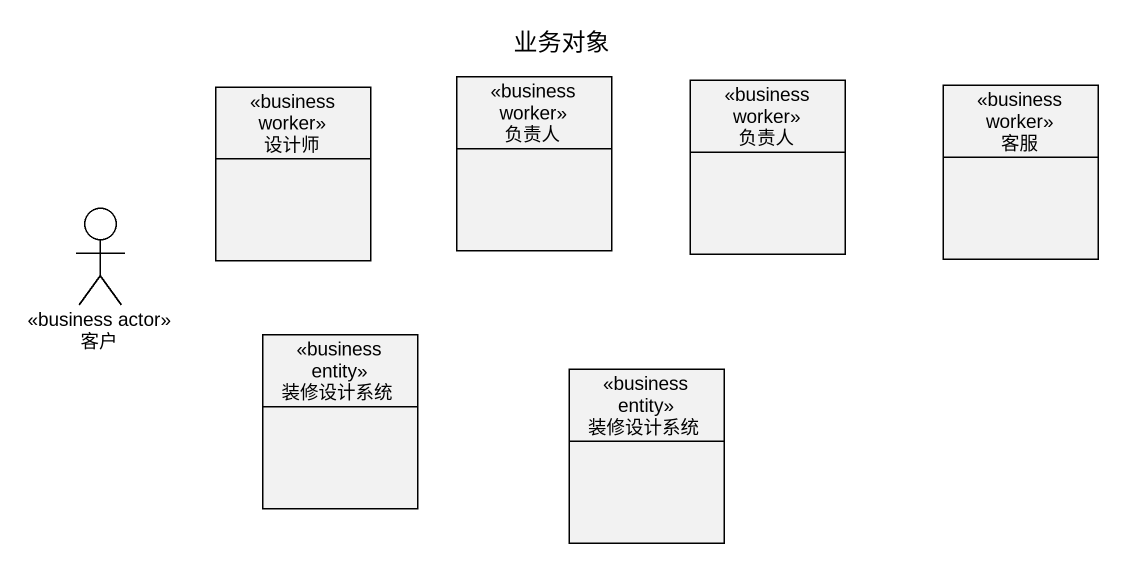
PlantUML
@startuml
title 业务对象
allowmixing
hide circle
hide empty members
class 设计师 <<business worker>>
class 负责人 <<business worker>>
class "负责人" as 负责人_2 <<business worker>>
class 客服 <<business worker>>
actor 客户 <<business actor>>
class 装修设计系统 <<business entity>>
class "装修设计系统" as 装修设计系统_2 <<business entity>>
@enduml
